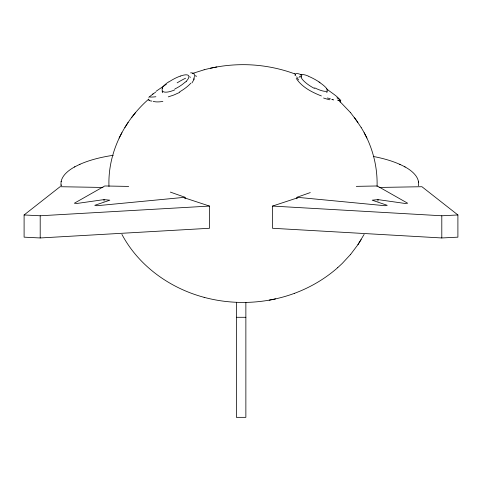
<?xml version="1.0" encoding="UTF-8"?>
<svg xmlns="http://www.w3.org/2000/svg" width="482" height="482" viewBox="0 0 482 482"><rect width="100%" height="100%" fill="white"/><g stroke="black" fill="none" stroke-linecap="round" stroke-linejoin="round"><path stroke-width="0.72" d="M377.063 186.474C377.701 165.826 372.056 145.058 361.157 127.507M296.924 198.789L297.002 197.277L310.275 192.583M74.879 166.778C68.293 170.333 59.678 176.864 61.124 185.474M418.43 185.841C420.177 177.129 411.435 170.327 404.735 166.778M61.124 181.642L61.184 181.274M326.82 92.713L327.212 91.17M194.433 78.807L191.95 82.928M148.293 99.485C123.699 121.145 107.655 153.336 108.98 186.474M119.108 138.057L121.928 132.725M364.127 234.397L357.915 244.687M124.886 127.507L128.128 122.434M361.169 239.608L357.927 244.687L350.613 254.388M131.646 117.5L135.43 112.728M350.625 254.388L342.268 263.407L337.737 267.63M148.775 97.316L153.119 93.906M298.942 77.445L300.274 76.066M337.749 267.63C325.037 278.849 310.173 287.537 294.279 293.405M184.702 197.915L209.501 206.079L209.501 228.275L40.199 237.963L24.1 237.162L24.1 214.966L60.069 186.721L102.973 187.45M155.969 91.351L166.374 84.23M179.828 92.321L173.815 95.026L168.254 96.882M79.512 164.476C90.212 159.705 101.732 157.048 113.276 155.282M74.451 166.995L80 164.235M340.521 100.648C337.834 96.237 330.592 92.333 326.362 88.64M192.432 73.475L204.139 69.776M294.285 293.405C265.582 303.937 233.65 305.269 204.133 297.34M379.027 187.45L421.931 186.721L457.9 214.966L457.9 237.162L441.801 237.963L272.499 228.275L272.499 206.079L297.298 197.915M204.133 69.776C218.918 65.823 234.294 64.166 249.586 64.805L249.592 64.805C264.829 65.486 279.958 68.474 294.285 73.71M210.471 68.221L216.852 66.944M269.185 300.172L275.571 298.894M185.076 198.789L184.998 197.277L96.99 205.724L94.761 205.326L109.824 200.187L104.016 199.608L77.06 203.446L74.349 203.223L104.739 185.974L128.7 186.413M356.294 186.359L377.261 185.974L407.652 203.223L404.94 203.446L377.984 199.608L372.176 200.187L387.239 205.326L385.01 205.724L297.002 197.277M24.1 214.966L40.199 215.773L209.501 206.079M272.499 206.079L441.801 215.773L457.9 214.966M236.361 317.289L245.868 317.289M338.967 100.611L338.472 100.551M373.375 156.463C384.353 158.602 395.276 161.645 405.163 166.995M332.972 99.461L332.447 99.34M330.417 98.822L327.399 97.966M204.139 297.34C169.941 288.248 138.683 265.925 121.916 234.397M170.327 192.089L184.998 197.277M321.392 95.954C311.872 92.207 301.973 87.212 296.237 78.385M294.279 73.71L295.623 74.234M300.509 74.379L301.907 75.035M399.614 164.235L400.102 164.476M336.936 97.834L339.894 99.666M339.75 101.365L350.625 112.728M194.011 73.854L194.969 76.295M189.781 76.728L190.426 77.439M195.602 75.487L196.427 76.493M350.613 112.728L357.927 122.434M354.397 117.5L361.169 127.507M364.109 132.725L366.929 138.057M148.589 99.063L149.004 100.352M162.163 91.17L162.548 92.713M418.587 182.286L418.43 181.274M61.027 184.829L61.184 185.841M295.225 75.728L295.189 75.192M441.801 215.773L441.801 237.963M377.984 199.608L377.984 201.084M245.868 302.322L245.868 417.34L236.361 417.34L236.361 302.322M104.016 199.608L104.016 201.084M40.199 215.773L40.199 237.963M319.885 82.675A15.255 3.657 29 0 1 327.055 90.899A15.255 3.657 29 0 1 314.638 87.826M314.493 88.465A15.165 4.428 30.5 0 1 301.033 77.09M301.19 77.162A15.37 3.796 32.5 0 1 300.955 76.511M301.31 76.698A15.273 3.754 32.8 0 1 308.498 76.162M308.715 76.385A15.032 3.254 30.2 0 1 319.168 82.006M319.024 82.03A15.062 3.217 29.9 0 1 319.982 82.663M295.111 75.114A42.362 7.585 45.6 0 1 300.69 74.596M298.533 79.849A29.854 5.742 40.6 0 1 296.707 76.801M329.79 99.774A34.005 7.2 27.8 0 1 323.573 98.009M333.695 99.931A42.235 4.356 21.9 0 1 331.724 99.467M339.792 101.003A45.103 3.513 19.9 0 1 340.135 102.1M339.852 100.437A43.205 2.229 16.9 0 1 337.514 100.142M340.858 100.075A32.234 1.675 23.2 0 1 340.647 100.16M152.493 94.279A19.075 0.47 -31.9 0 1 155.566 92.255M177.129 82.85A42.928 7.965 -38.6 0 1 185.576 78.217M190.571 72.86A43.995 11.273 -45.6 0 1 194.023 73.842M194.367 76.71A31.041 8.188 -39.1 0 1 193.433 79.403M190.812 83.169A18.81 6.242 -30.6 0 1 179.629 91.851M162.862 101.431A37.62 10.369 -25.9 0 1 153.234 101.334M151.878 101.087A45.019 6.609 -18.1 0 1 148.721 99.413M155.873 96.743A36.987 4.459 -15.4 0 1 149.751 97.009M180.286 76.096A15.303 4.651 -30.4 0 1 188.781 75.993A15.382 4.748 -31.4 0 1 186.197 81.374M186.263 81.356A15.243 4.928 -29.9 0 1 185.6 82.03M185.196 82.073A15.093 4.965 -29.6 0 1 174.93 88.917M174.821 89.833A15.285 5.362 -29 0 1 162.307 88.616M162.157 88.676A15.388 4.826 -26.5 0 1 162.476 88.007M162.163 88.122A15.249 4.748 -26.8 0 1 168.489 81.958M168.814 82.018A15.105 4.224 -28.5 0 1 169.851 81.325A15.062 4.127 -28.6 0 1 179.232 76.493A15.105 4.224 -28.5 0 1 180.28 76.132"/></g></svg>
